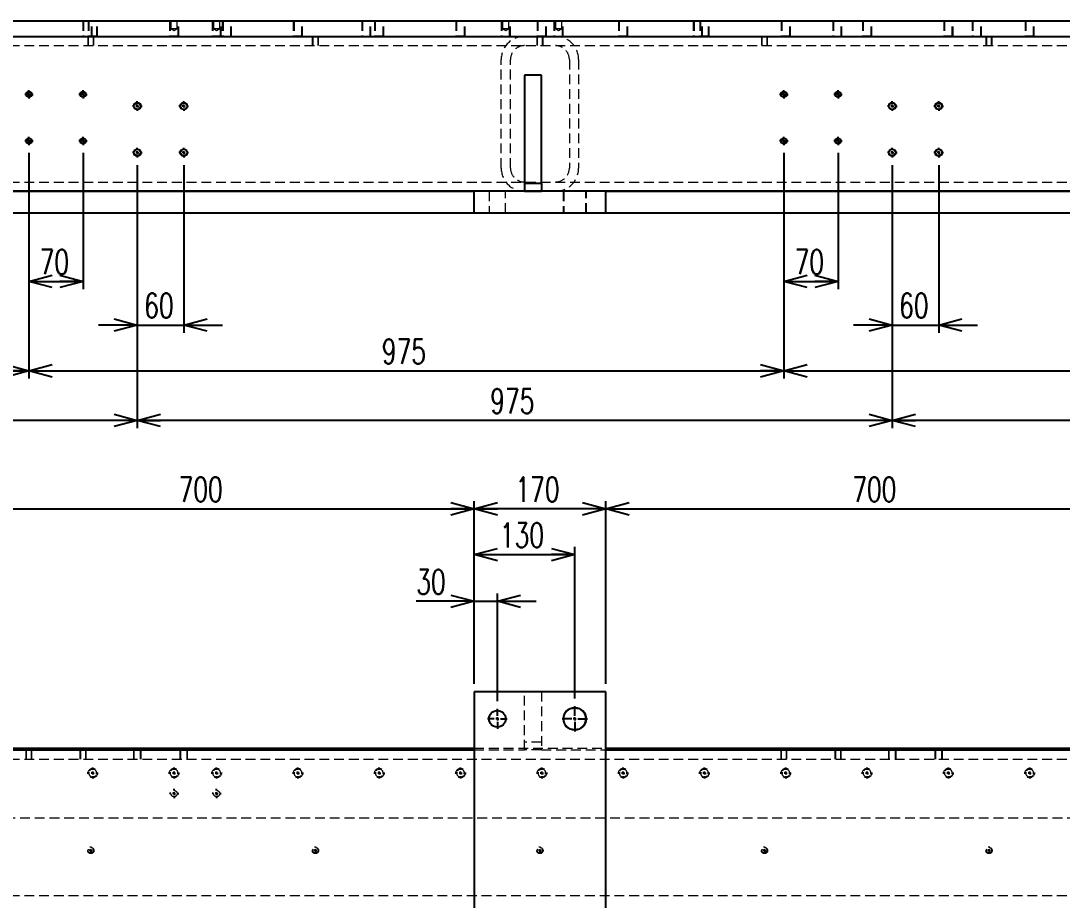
# Model space of a CAD drawing. Header units: millimetres. Extents: x 30 to 8380, y 30 to 5898.
# Drawn here: x 4165 to 5510, y 1887 to 3021 of the extents above; entities that cross this region are included whole.
import ezdxf

# ---------------------------------------------------------------- set-up
doc = ezdxf.new("R2010")
doc.units = ezdxf.units.MM
doc.header["$LTSCALE"] = 10
doc.linetypes.add('HIDDEN', pattern=[1.905, 1.27, -0.635])
doc.layers.add('FORMAT', color=7, linetype='Continuous')
doc.styles.add('SLDTEXTSTYLE0', font='TXT', dxfattribs={"width": 0.7, "bigfont": 'bigfont'})
doc.dimstyles.new('SLDDIMSTYLE2', dxfattribs={"dimtxt": 36.380208, "dimasz": 30, "dimexe": 0, "dimexo": 0.0625, "dimgap": 9.095052, "dimtad": 3, "dimrnd": 1e-09, "dimzin": 12, "dimdsep": 46, "dimtxsty": 'SLDTEXTSTYLE0', "dimblk1": 'OPEN30', "dimblk2": 'OPEN30', "dimsah": 1, "dimcen": 0.09, "dimadec": 0, "dimazin": 3, "dimtfac": 1, "dimtdec": 3, "dimtmove": 0, "dimatfit": 0, "dimldrblk": 'OPEN30', "dimfxl": 1, "dimfrac": 2, "dimtolj": 1, "dimtzin": 12, "dimarcsym": 0})
doc.dimstyles.new('SLDDIMSTYLE3', dxfattribs={"dimtxt": 36.380208, "dimasz": 30, "dimexe": 0, "dimexo": 0.0625, "dimgap": 9.095052, "dimtad": 3, "dimrnd": 1e-09, "dimzin": 12, "dimdsep": 46, "dimtxsty": 'SLDTEXTSTYLE0', "dimblk1": 'OPEN30', "dimblk2": 'OPEN30', "dimsah": 1, "dimcen": 0.09, "dimadec": 0, "dimazin": 3, "dimtfac": 1, "dimtdec": 3, "dimtofl": 0, "dimtmove": 0, "dimatfit": 3, "dimldrblk": 'OPEN30', "dimfxl": 1, "dimfrac": 2, "dimtolj": 1, "dimtzin": 12, "dimarcsym": 0})

# ---------------------------------------------------------------- blocks, each defined once
blk = doc.blocks.new('_Open30')
at = {"color": 0, "linetype": 'ByBlock', "lineweight": -2}
for p, q in [((-1, 0.267949), (0, 0)), ((0, 0), (-1, -0.267949)), ((0, 0), (-1, 0))]:
    blk.add_line(p, q, dxfattribs=at)
blk = doc.blocks.new('_D_2')
at = {"layer": 'FORMAT', "transparency": 16777216}
for p, q in [((2744.3, 2801.5), (2744.3, 2851.5)), ((7350.5, 2801.5), (2734.3, 2801.5)), ((2744.3, 2773.5), (2744.3, 2801.5)), ((7350.5, 2773.5), (2734.3, 2773.5)), ((2744.3, 2773.5), (2744.3, 2679.9))]:
    blk.add_line(p, q, dxfattribs=at)
for centre, start, end in [((2723.1, 2684.9), 63.4349, 116.5651), ((2723.1, 2727.2), 243.4349, 296.5651)]:
    blk.add_arc(centre, 47.3, start, end, dxfattribs=at)
at = {"layer": 'FORMAT', "transparency": 16777216, "xscale": 30, "yscale": 30}
for p, rotation in [((2744.3, 2801.5, -530), 270), ((2744.3, 2773.5, -530), 90)]:
    blk.add_blockref('_Open30', p, dxfattribs=dict(at, rotation=rotation))
at = {"layer": 'FORMAT', "transparency": 16777216, "insert": (2703.3, 2684.9), "char_height": 31.75, "attachment_point": 1, "rotation": 90, "style": 'SLDTEXTSTYLE0'}
blk.add_mtext('28', dxfattribs=at)
blk = doc.blocks.new('_D_10')
at = {"layer": 'FORMAT', "transparency": 16777216}
for p, q in [((3200.5, 2851.1), (3200.5, 2559.8)), ((4175.5, 2851.1), (4175.5, 2559.8)), ((3200.5, 2569.8), (4175.5, 2569.8))]:
    blk.add_line(p, q, dxfattribs=at)
at = {"layer": 'FORMAT', "transparency": 16777216, "xscale": 30, "yscale": 30, "rotation": 180}
blk.add_blockref('_Open30', (3200.5, 2569.8, -530), dxfattribs=at)
at = {"layer": 'FORMAT', "transparency": 16777216, "xscale": 30, "yscale": 30}
blk.add_blockref('_Open30', (4175.5, 2569.8, -530), dxfattribs=at)
at = {"layer": 'FORMAT', "transparency": 16777216, "insert": (3656.2, 2610.7), "char_height": 31.75, "attachment_point": 1, "style": 'SLDTEXTSTYLE0'}
blk.add_mtext('975', dxfattribs=at)
blk = doc.blocks.new('_D_11')
at = {"layer": 'FORMAT', "transparency": 16777216}
for p, q in [((4175.5, 2851.1), (4175.5, 2675.2)), ((4245.5, 2851.1), (4245.5, 2675.2)), ((4175.5, 2685.2), (4245.5, 2685.2))]:
    blk.add_line(p, q, dxfattribs=at)
at = {"layer": 'FORMAT', "transparency": 16777216, "xscale": 30, "yscale": 30, "rotation": 180}
blk.add_blockref('_Open30', (4175.5, 2685.2, -530), dxfattribs=at)
at = {"layer": 'FORMAT', "transparency": 16777216, "xscale": 30, "yscale": 30}
blk.add_blockref('_Open30', (4245.5, 2685.2, -530), dxfattribs=at)
at = {"layer": 'FORMAT', "transparency": 16777216, "insert": (4189.3, 2726.2), "char_height": 31.75, "attachment_point": 1, "style": 'SLDTEXTSTYLE0'}
blk.add_mtext('70', dxfattribs=at)
blk = doc.blocks.new('_D_12')
at = {"layer": 'FORMAT', "transparency": 16777216}
for p, q in [((4175.5, 2851.1), (4175.5, 2559.8)), ((5150.5, 2851.1), (5150.5, 2559.8)), ((4175.5, 2569.8), (5150.5, 2569.8))]:
    blk.add_line(p, q, dxfattribs=at)
at = {"layer": 'FORMAT', "transparency": 16777216, "xscale": 30, "yscale": 30, "rotation": 180}
blk.add_blockref('_Open30', (4175.5, 2569.8, -530), dxfattribs=at)
at = {"layer": 'FORMAT', "transparency": 16777216, "xscale": 30, "yscale": 30}
blk.add_blockref('_Open30', (5150.5, 2569.8, -530), dxfattribs=at)
at = {"layer": 'FORMAT', "transparency": 16777216, "insert": (4631.2, 2610.7), "char_height": 31.75, "attachment_point": 1, "style": 'SLDTEXTSTYLE0'}
blk.add_mtext('975', dxfattribs=at)
blk = doc.blocks.new('_D_13')
at = {"layer": 'FORMAT', "transparency": 16777216}
for p, q in [((5150.5, 2851.1), (5150.5, 2675.2)), ((5220.5, 2851.1), (5220.5, 2675.2)), ((5150.5, 2685.2), (5220.5, 2685.2))]:
    blk.add_line(p, q, dxfattribs=at)
at = {"layer": 'FORMAT', "transparency": 16777216, "xscale": 30, "yscale": 30, "rotation": 180}
blk.add_blockref('_Open30', (5150.5, 2685.2, -530), dxfattribs=at)
at = {"layer": 'FORMAT', "transparency": 16777216, "xscale": 30, "yscale": 30}
blk.add_blockref('_Open30', (5220.5, 2685.2, -530), dxfattribs=at)
at = {"layer": 'FORMAT', "transparency": 16777216, "insert": (5164.3, 2726.2), "char_height": 31.75, "attachment_point": 1, "style": 'SLDTEXTSTYLE0'}
blk.add_mtext('70', dxfattribs=at)
blk = doc.blocks.new('_D_14')
at = {"layer": 'FORMAT', "transparency": 16777216}
for p, q in [((5150.5, 2851.1), (5150.5, 2559.8)), ((6125.5, 2851.1), (6125.5, 2559.8)), ((5150.5, 2569.8), (6125.5, 2569.8))]:
    blk.add_line(p, q, dxfattribs=at)
at = {"layer": 'FORMAT', "transparency": 16777216, "xscale": 30, "yscale": 30, "rotation": 180}
blk.add_blockref('_Open30', (5150.5, 2569.8, -530), dxfattribs=at)
at = {"layer": 'FORMAT', "transparency": 16777216, "xscale": 30, "yscale": 30}
blk.add_blockref('_Open30', (6125.5, 2569.8, -530), dxfattribs=at)
at = {"layer": 'FORMAT', "transparency": 16777216, "insert": (5606.2, 2610.7), "char_height": 31.75, "attachment_point": 1, "style": 'SLDTEXTSTYLE0'}
blk.add_mtext('975', dxfattribs=at)
blk = doc.blocks.new('_D_21')
at = {"layer": 'FORMAT', "transparency": 16777216}
for p, q in [((5290.5, 2835.2), (5290.5, 2495.8)), ((6265.5, 2835.2), (6265.5, 2495.8)), ((6265.5, 2505.8), (5290.5, 2505.8))]:
    blk.add_line(p, q, dxfattribs=at)
at = {"layer": 'FORMAT', "transparency": 16777216, "xscale": 30, "yscale": 30, "rotation": 180}
blk.add_blockref('_Open30', (5290.5, 2505.8, -530), dxfattribs=at)
at = {"layer": 'FORMAT', "transparency": 16777216, "xscale": 30, "yscale": 30}
blk.add_blockref('_Open30', (6265.5, 2505.8, -530), dxfattribs=at)
at = {"layer": 'FORMAT', "transparency": 16777216, "insert": (5746.2, 2546.7), "char_height": 31.75, "attachment_point": 1, "style": 'SLDTEXTSTYLE0'}
blk.add_mtext('975', dxfattribs=at)
blk = doc.blocks.new('_D_22')
at = {"layer": 'FORMAT', "transparency": 16777216}
for p, q in [((4315.5, 2835.2), (4315.5, 2495.8)), ((5290.5, 2835.2), (5290.5, 2495.8)), ((5290.5, 2505.8), (4315.5, 2505.8))]:
    blk.add_line(p, q, dxfattribs=at)
at = {"layer": 'FORMAT', "transparency": 16777216, "xscale": 30, "yscale": 30, "rotation": 180}
blk.add_blockref('_Open30', (4315.5, 2505.8, -530), dxfattribs=at)
at = {"layer": 'FORMAT', "transparency": 16777216, "xscale": 30, "yscale": 30}
blk.add_blockref('_Open30', (5290.5, 2505.8, -530), dxfattribs=at)
at = {"layer": 'FORMAT', "transparency": 16777216, "insert": (4771.2, 2546.7), "char_height": 31.75, "attachment_point": 1, "style": 'SLDTEXTSTYLE0'}
blk.add_mtext('975', dxfattribs=at)
blk = doc.blocks.new('_D_23')
at = {"layer": 'FORMAT', "transparency": 16777216}
for p, q in [((3340.5, 2835.2), (3340.5, 2495.8)), ((4315.5, 2835.2), (4315.5, 2495.8)), ((4315.5, 2505.8), (3340.5, 2505.8))]:
    blk.add_line(p, q, dxfattribs=at)
at = {"layer": 'FORMAT', "transparency": 16777216, "xscale": 30, "yscale": 30, "rotation": 180}
blk.add_blockref('_Open30', (3340.5, 2505.8, -530), dxfattribs=at)
at = {"layer": 'FORMAT', "transparency": 16777216, "xscale": 30, "yscale": 30}
blk.add_blockref('_Open30', (4315.5, 2505.8, -530), dxfattribs=at)
at = {"layer": 'FORMAT', "transparency": 16777216, "insert": (3796.2, 2546.7), "char_height": 31.75, "attachment_point": 1, "style": 'SLDTEXTSTYLE0'}
blk.add_mtext('975', dxfattribs=at)
blk = doc.blocks.new('_D_26')
at = {"layer": 'FORMAT', "transparency": 16777216}
for p, q in [((4315.5, 2835.2), (4315.5, 2618.9)), ((4375.5, 2835.2), (4375.5, 2618.9)), ((4315.5, 2628.9), (4265.5, 2628.9)), ((4315.5, 2628.9), (4375.5, 2628.9)), ((4375.5, 2628.9), (4425.5, 2628.9))]:
    blk.add_line(p, q, dxfattribs=at)
at = {"layer": 'FORMAT', "transparency": 16777216, "xscale": 30, "yscale": 30}
blk.add_blockref('_Open30', (4315.5, 2628.9, -530), dxfattribs=at)
at = {"layer": 'FORMAT', "transparency": 16777216, "xscale": 30, "yscale": 30, "rotation": 180}
blk.add_blockref('_Open30', (4375.5, 2628.9, -530), dxfattribs=at)
at = {"layer": 'FORMAT', "transparency": 16777216, "insert": (4324.3, 2669.9), "char_height": 31.75, "attachment_point": 1, "style": 'SLDTEXTSTYLE0'}
blk.add_mtext('60', dxfattribs=at)
blk = doc.blocks.new('_D_27')
at = {"layer": 'FORMAT', "transparency": 16777216}
for p, q in [((5290.5, 2835.2), (5290.5, 2618.9)), ((5350.5, 2835.2), (5350.5, 2618.9)), ((5290.5, 2628.9), (5240.5, 2628.9)), ((5290.5, 2628.9), (5350.5, 2628.9)), ((5350.5, 2628.9), (5400.5, 2628.9))]:
    blk.add_line(p, q, dxfattribs=at)
at = {"layer": 'FORMAT', "transparency": 16777216, "xscale": 30, "yscale": 30}
blk.add_blockref('_Open30', (5290.5, 2628.9, -530), dxfattribs=at)
at = {"layer": 'FORMAT', "transparency": 16777216, "xscale": 30, "yscale": 30, "rotation": 180}
blk.add_blockref('_Open30', (5350.5, 2628.9, -530), dxfattribs=at)
at = {"layer": 'FORMAT', "transparency": 16777216, "insert": (5299.3, 2669.9), "char_height": 31.75, "attachment_point": 1, "style": 'SLDTEXTSTYLE0'}
blk.add_mtext('60', dxfattribs=at)
blk = doc.blocks.new('SW_CENTERMARKSYMBOL_0')
at = {"layer": 'FORMAT', "color": 0}
for p, q in [((971, 0), (969.6, 0)), ((975, 0), (973, 0)), ((975, 4), (975, 5.4)), ((975, 0), (975, 2)), ((975, 0), (975, -2)), ((975, 0), (977, 0)), ((979, 0), (980.4, 0)), ((1946, 0), (1944.6, 0)), ((1950, 0), (1948, 0)), ((1950, 4), (1950, 5.4)), ((1950, 0), (1950, 2)), ((1950, 0), (1950, -2)), ((1950, 0), (1952, 0)), ((1954, 0), (1955.4, 0)), ((975, -4), (975, -5.4)), ((1950, -4), (1950, -5.4)), ((971, -60), (969.6, -60)), ((975, -60), (973, -60)), ((975, -56), (975, -54.6)), ((975, -60), (975, -58)), ((975, -60), (975, -62)), ((975, -60), (977, -60)), ((975, -64), (975, -65.4)), ((979, -60), (980.4, -60)), ((1946, -60), (1944.6, -60)), ((1950, -60), (1948, -60)), ((1950, -56), (1950, -54.6)), ((1950, -60), (1950, -58)), ((1950, -60), (1950, -62)), ((1950, -60), (1952, -60)), ((1950, -64), (1950, -65.4)), ((1954, -60), (1955.4, -60))]:
    blk.add_line(p, q, dxfattribs=at)
blk = doc.blocks.new('SW_CENTERMARKSYMBOL_5')
at = {"layer": 'FORMAT', "color": 0}
for p, q in [((971, 0), (968.75, 0)), ((975, 0), (973, 0)), ((975, 4), (975, 6.25)), ((975, 0), (975, 2)), ((975, 0), (975, -2)), ((975, 0), (977, 0)), ((979, 0), (981.25, 0)), ((1946, 0), (1943.75, 0)), ((1950, 0), (1948, 0)), ((1950, 4), (1950, 6.25)), ((1950, 0), (1950, 2)), ((1950, 0), (1950, -2)), ((1950, 0), (1952, 0)), ((1954, 0), (1956.25, 0)), ((975, -4), (975, -6.25)), ((1950, -4), (1950, -6.25)), ((975, -56), (975, -53.75)), ((1950, -56), (1950, -53.75)), ((971, -60), (968.75, -60)), ((975, -60), (973, -60)), ((975, -60), (975, -58)), ((975, -60), (975, -62)), ((975, -60), (977, -60)), ((975, -64), (975, -66.25)), ((979, -60), (981.25, -60)), ((1946, -60), (1943.75, -60)), ((1950, -60), (1948, -60)), ((1950, -60), (1950, -58)), ((1950, -60), (1950, -62)), ((1950, -60), (1952, -60)), ((1950, -64), (1950, -66.25)), ((1954, -60), (1956.25, -60))]:
    blk.add_line(p, q, dxfattribs=at)
blk = doc.blocks.new('SW_CENTERMARKSYMBOL_12')
at = {"layer": 'FORMAT', "color": 0}
for p, q in [((-4, 0), (-5.4, 0)), ((0, 0), (-2, 0)), ((0, 4), (0, 5.4)), ((0, 0), (0, 2)), ((0, 0), (0, -2)), ((0, 0), (2, 0)), ((4, 0), (5.4, 0)), ((0, -4), (0, -5.4))]:
    blk.add_line(p, q, dxfattribs=at)
blk = doc.blocks.new('SW_CENTERMARKSYMBOL_13')
at = {"layer": 'FORMAT', "color": 0}
for p, q in [((-4, 0), (-5.4, 0)), ((0, 0), (-2, 0)), ((0, 4), (0, 5.4)), ((0, 0), (0, 2)), ((0, 0), (0, -2)), ((0, 0), (2, 0)), ((4, 0), (5.4, 0)), ((0, -4), (0, -5.4))]:
    blk.add_line(p, q, dxfattribs=at)
blk = doc.blocks.new('SW_CENTERMARKSYMBOL_14')
at = {"layer": 'FORMAT', "color": 0}
for p, q in [((-4, 0), (-5.4, 0)), ((0, 0), (-2, 0)), ((0, 4), (0, 5.4)), ((0, 0), (0, 2)), ((0, 0), (0, -2)), ((0, 0), (2, 0)), ((4, 0), (5.4, 0)), ((0, -4), (0, -5.4))]:
    blk.add_line(p, q, dxfattribs=at)
blk = doc.blocks.new('SW_CENTERMARKSYMBOL_15')
at = {"layer": 'FORMAT', "color": 0}
for p, q in [((-4, 0), (-5.4, 0)), ((0, 0), (-2, 0)), ((0, 4), (0, 5.4)), ((0, 0), (0, 2)), ((0, 0), (0, -2)), ((0, 0), (2, 0)), ((4, 0), (5.4, 0)), ((0, -4), (0, -5.4))]:
    blk.add_line(p, q, dxfattribs=at)
blk = doc.blocks.new('SW_CENTERMARKSYMBOL_18')
at = {"layer": 'FORMAT', "color": 0}
for p, q in [((-4, 0), (-6.25, 0)), ((0, 0), (-2, 0)), ((0, 4), (0, 6.25)), ((0, 0), (0, 2)), ((0, 0), (0, -2)), ((0, 0), (2, 0)), ((4, 0), (6.25, 0)), ((0, -4), (0, -6.25))]:
    blk.add_line(p, q, dxfattribs=at)
blk = doc.blocks.new('SW_CENTERMARKSYMBOL_19')
at = {"layer": 'FORMAT', "color": 0}
for p, q in [((-4, 0), (-6.25, 0)), ((0, 0), (-2, 0)), ((0, 4), (0, 6.25)), ((0, 0), (0, 2)), ((0, 0), (0, -2)), ((0, 0), (2, 0)), ((4, 0), (6.25, 0)), ((0, -4), (0, -6.25))]:
    blk.add_line(p, q, dxfattribs=at)
blk = doc.blocks.new('SW_CENTERMARKSYMBOL_20')
at = {"layer": 'FORMAT', "color": 0}
for p, q in [((-4, 0), (-6.25, 0)), ((0, 0), (-2, 0)), ((0, 4), (0, 6.25)), ((0, 0), (0, 2)), ((0, 0), (0, -2)), ((0, 0), (2, 0)), ((4, 0), (6.25, 0)), ((0, -4), (0, -6.25))]:
    blk.add_line(p, q, dxfattribs=at)
blk = doc.blocks.new('SW_CENTERMARKSYMBOL_21')
at = {"layer": 'FORMAT', "color": 0}
for p, q in [((-4, 0), (-6.25, 0)), ((0, 0), (-2, 0)), ((0, 4), (0, 6.25)), ((0, 0), (0, 2)), ((0, 0), (0, -2)), ((0, 0), (2, 0)), ((4, 0), (6.25, 0)), ((0, -4), (0, -6.25))]:
    blk.add_line(p, q, dxfattribs=at)
blk = doc.blocks.new('_D_93')
at = {"layer": 'FORMAT', "transparency": 16777216}
for p, q in [((4750.5, 2165.7), (4750.5, 2401.7)), ((4920.5, 2165.7), (4920.5, 2401.7)), ((4920.5, 2391.7), (4750.5, 2391.7))]:
    blk.add_line(p, q, dxfattribs=at)
at = {"layer": 'FORMAT', "transparency": 16777216, "xscale": 30, "yscale": 30, "rotation": 180}
blk.add_blockref('_Open30', (4750.5, 2391.7, -104), dxfattribs=at)
at = {"layer": 'FORMAT', "transparency": 16777216, "xscale": 30, "yscale": 30}
blk.add_blockref('_Open30', (4920.5, 2391.7, -104), dxfattribs=at)
at = {"layer": 'FORMAT', "transparency": 16777216, "insert": (4803.7, 2432.6), "char_height": 31.75, "attachment_point": 1, "style": 'SLDTEXTSTYLE0'}
blk.add_mtext('170', dxfattribs=at)
blk = doc.blocks.new('_D_103')
at = {"layer": 'FORMAT', "transparency": 16777216}
for p, q in [((4050.5, 2165.7), (4050.5, 2401.7)), ((4750.5, 2165.7), (4750.5, 2401.7)), ((4050.5, 2391.7), (4750.5, 2391.7))]:
    blk.add_line(p, q, dxfattribs=at)
at = {"layer": 'FORMAT', "transparency": 16777216, "xscale": 30, "yscale": 30, "rotation": 180}
blk.add_blockref('_Open30', (4050.5, 2391.7, -104), dxfattribs=at)
at = {"layer": 'FORMAT', "transparency": 16777216, "xscale": 30, "yscale": 30}
blk.add_blockref('_Open30', (4750.5, 2391.7, -104), dxfattribs=at)
at = {"layer": 'FORMAT', "transparency": 16777216, "insert": (4368.7, 2432.6), "char_height": 31.75, "attachment_point": 1, "style": 'SLDTEXTSTYLE0'}
blk.add_mtext('700', dxfattribs=at)
blk = doc.blocks.new('_D_104')
at = {"layer": 'FORMAT', "transparency": 16777216}
for p, q in [((4920.5, 2165.7), (4920.5, 2401.7)), ((5620.5, 2165.7), (5620.5, 2401.7)), ((4920.5, 2391.7), (5620.5, 2391.7))]:
    blk.add_line(p, q, dxfattribs=at)
at = {"layer": 'FORMAT', "transparency": 16777216, "xscale": 30, "yscale": 30, "rotation": 180}
blk.add_blockref('_Open30', (4920.5, 2391.7, -104), dxfattribs=at)
at = {"layer": 'FORMAT', "transparency": 16777216, "xscale": 30, "yscale": 30}
blk.add_blockref('_Open30', (5620.5, 2391.7, -104), dxfattribs=at)
at = {"layer": 'FORMAT', "transparency": 16777216, "insert": (5238.7, 2432.6), "char_height": 31.75, "attachment_point": 1, "style": 'SLDTEXTSTYLE0'}
blk.add_mtext('700', dxfattribs=at)
blk = doc.blocks.new('_D_112')
at = {"layer": 'FORMAT', "transparency": 16777216}
for p, q in [((4750.5, 2165.7), (4750.5, 2342.7)), ((4880.5, 2147), (4880.5, 2342.7)), ((4750.5, 2332.7), (4880.5, 2332.7))]:
    blk.add_line(p, q, dxfattribs=at)
at = {"layer": 'FORMAT', "transparency": 16777216, "xscale": 30, "yscale": 30, "rotation": 180}
blk.add_blockref('_Open30', (4750.5, 2332.7, -104), dxfattribs=at)
at = {"layer": 'FORMAT', "transparency": 16777216, "xscale": 30, "yscale": 30}
blk.add_blockref('_Open30', (4880.5, 2332.7, -104), dxfattribs=at)
at = {"layer": 'FORMAT', "transparency": 16777216, "insert": (4783.7, 2373.6), "char_height": 31.75, "attachment_point": 1, "style": 'SLDTEXTSTYLE0'}
blk.add_mtext('130', dxfattribs=at)
blk = doc.blocks.new('_D_113')
at = {"layer": 'FORMAT', "transparency": 16777216}
for p, q in [((4750.5, 2165.7), (4750.5, 2282.4)), ((4780.5, 2143.5), (4780.5, 2282.4)), ((4750.5, 2272.4), (4675.7, 2272.4)), ((4750.5, 2272.4), (4780.5, 2272.4)), ((4780.5, 2272.4), (4830.5, 2272.4))]:
    blk.add_line(p, q, dxfattribs=at)
at = {"layer": 'FORMAT', "transparency": 16777216, "xscale": 30, "yscale": 30}
blk.add_blockref('_Open30', (4750.5, 2272.4, -104), dxfattribs=at)
at = {"layer": 'FORMAT', "transparency": 16777216, "xscale": 30, "yscale": 30, "rotation": 180}
blk.add_blockref('_Open30', (4780.5, 2272.4, -104), dxfattribs=at)
at = {"layer": 'FORMAT', "transparency": 16777216, "insert": (4675.7, 2313.3), "char_height": 31.75, "attachment_point": 1, "style": 'SLDTEXTSTYLE0'}
blk.add_mtext('30', dxfattribs=at)
blk = doc.blocks.new('SW_CENTERMARKSYMBOL_74')
at = {"layer": 'FORMAT', "color": 0}
for p, q in [((-3209, 0), (-3212.1, 0)), ((-3205, 0), (-3207, 0)), ((-3205, 4), (-3205, 7.1)), ((-3205, 0), (-3205, 2)), ((-3205, 0), (-3205, -2)), ((-3205, 0), (-3203, 0)), ((-3201, 0), (-3197.9, 0)), ((-3104, 0), (-3107.1, 0)), ((-3100, 0), (-3102, 0)), ((-3100, 4), (-3100, 7.1)), ((-3100, 0), (-3100, 2)), ((-3100, 0), (-3100, -2)), ((-3100, 0), (-3098, 0)), ((-3096, 0), (-3092.9, 0)), ((-3049, 0), (-3052.1, 0)), ((-3045, 0), (-3047, 0)), ((-3045, 4), (-3045, 7.1)), ((-3045, 0), (-3045, 2)), ((-3045, 0), (-3045, -2)), ((-3045, 0), (-3043, 0)), ((-3041, 0), (-3037.9, 0)), ((-2944, 0), (-2947.1, 0)), ((-2940, 0), (-2942, 0)), ((-2940, 4), (-2940, 7.1)), ((-2940, 0), (-2940, 2)), ((-2940, 0), (-2940, -2)), ((-2940, 0), (-2938, 0)), ((-2936, 0), (-2932.9, 0)), ((-2839, 0), (-2842.1, 0)), ((-2835, 0), (-2837, 0)), ((-2835, 4), (-2835, 7.1)), ((-2835, 0), (-2835, 2)), ((-2835, 0), (-2835, -2)), ((-2835, 0), (-2833, 0)), ((-2831, 0), (-2827.9, 0)), ((-2734, 0), (-2737.1, 0)), ((-2730, 0), (-2732, 0)), ((-2730, 4), (-2730, 7.1)), ((-2730, 0), (-2730, 2)), ((-2730, 0), (-2730, -2)), ((-2730, 0), (-2728, 0)), ((-2726, 0), (-2722.9, 0)), ((-2629, 0), (-2632.1, 0)), ((-2625, 0), (-2627, 0)), ((-2625, 4), (-2625, 7.1)), ((-2625, 0), (-2625, 2)), ((-2625, 0), (-2625, -2)), ((-2625, 0), (-2623, 0)), ((-2621, 0), (-2617.9, 0)), ((-2524, 0), (-2527.1, 0)), ((-2520, 0), (-2522, 0)), ((-2520, 4), (-2520, 7.1)), ((-2520, 0), (-2520, 2)), ((-2520, 0), (-2520, -2)), ((-2520, 0), (-2518, 0)), ((-2516, 0), (-2512.9, 0)), ((-2419, 0), (-2422.1, 0)), ((-2415, 0), (-2417, 0)), ((-2415, 4), (-2415, 7.1)), ((-2415, 0), (-2415, 2)), ((-2415, 0), (-2415, -2)), ((-2415, 0), (-2413, 0)), ((-2411, 0), (-2407.9, 0)), ((-2314, 0), (-2317.1, 0)), ((-2310, 0), (-2312, 0)), ((-2310, 4), (-2310, 7.1)), ((-2310, 0), (-2310, 2)), ((-2310, 0), (-2310, -2)), ((-2310, 0), (-2308, 0)), ((-2306, 0), (-2302.9, 0)), ((-2209, 0), (-2212.1, 0)), ((-2205, 0), (-2207, 0)), ((-2205, 4), (-2205, 7.1)), ((-2205, 0), (-2205, 2)), ((-2205, 0), (-2205, -2)), ((-2205, 0), (-2203, 0)), ((-2201, 0), (-2197.9, 0)), ((-2104, 0), (-2107.1, 0)), ((-2100, 0), (-2102, 0)), ((-2100, 4), (-2100, 7.1)), ((-2100, 0), (-2100, 2)), ((-2100, 0), (-2100, -2)), ((-2100, 0), (-2098, 0)), ((-2096, 0), (-2092.9, 0)), ((-1999, 0), (-2002.1, 0)), ((-1995, 0), (-1997, 0)), ((-1995, 4), (-1995, 7.1)), ((-1995, 0), (-1995, 2)), ((-1995, 0), (-1995, -2)), ((-1995, 0), (-1993, 0)), ((-1991, 0), (-1987.9, 0)), ((-3205, -4), (-3205, -7.1)), ((-3100, -4), (-3100, -7.1)), ((-3045, -4), (-3045, -7.1)), ((-2940, -4), (-2940, -7.1)), ((-2835, -4), (-2835, -7.1)), ((-2730, -4), (-2730, -7.1)), ((-2625, -4), (-2625, -7.1)), ((-2520, -4), (-2520, -7.1)), ((-2415, -4), (-2415, -7.1)), ((-2310, -4), (-2310, -7.1)), ((-2205, -4), (-2205, -7.1)), ((-2100, -4), (-2100, -7.1)), ((-1995, -4), (-1995, -7.1))]:
    blk.add_line(p, q, dxfattribs=at)
blk = doc.blocks.new('SW_CENTERMARKSYMBOL_75')
at = {"layer": 'FORMAT', "color": 0}
for p, q in [((-3190, 0), (-3192, 0)), ((-3190, 4), (-3190, 5.4)), ((-3190, 0), (-3190, 2)), ((-3190, 0), (-3190, -2)), ((-3190, 0), (-3188, 0)), ((-2900, 0), (-2902, 0)), ((-2900, 4), (-2900, 5.4)), ((-2900, 0), (-2900, 2)), ((-2900, 0), (-2900, -2)), ((-2900, 0), (-2898, 0)), ((-2610, 0), (-2612, 0)), ((-2610, 4), (-2610, 5.4)), ((-2610, 0), (-2610, 2)), ((-2610, 0), (-2610, -2)), ((-2610, 0), (-2608, 0)), ((-2320, 0), (-2322, 0)), ((-2320, 4), (-2320, 5.4)), ((-2320, 0), (-2320, 2)), ((-2320, 0), (-2320, -2)), ((-2320, 0), (-2318, 0)), ((-2030, 0), (-2032, 0)), ((-2030, 4), (-2030, 5.4)), ((-2030, 0), (-2030, 2)), ((-2030, 0), (-2030, -2)), ((-2030, 0), (-2028, 0))]:
    blk.add_line(p, q, dxfattribs=at)
blk = doc.blocks.new('SW_CENTERMARKSYMBOL_90')
at = {"layer": 'FORMAT', "color": 0}
for p, q in [((-4, 0), (-6, 0)), ((0, 0), (-2, 0)), ((0, 4), (0, 6)), ((0, 0), (0, 2)), ((0, 0), (0, -2)), ((0, 0), (2, 0)), ((4, 0), (6, 0)), ((0, -4), (0, -6))]:
    blk.add_line(p, q, dxfattribs=at)
blk = doc.blocks.new('SW_CENTERMARKSYMBOL_91')
at = {"layer": 'FORMAT', "color": 0}
for p, q in [((-4, 0), (-6, 0)), ((0, 0), (-2, 0)), ((0, 4), (0, 6)), ((0, 0), (0, 2)), ((0, 0), (0, -2)), ((0, 0), (2, 0)), ((4, 0), (6, 0)), ((0, -4), (0, -6))]:
    blk.add_line(p, q, dxfattribs=at)
blk = doc.blocks.new('SW_CENTERMARKSYMBOL_93')
at = {"layer": 'FORMAT', "color": 0}
for p, q in [((0, 4), (0, 16.25)), ((-4, 0), (-16.25, 0)), ((0, 0), (-2, 0)), ((0, 0), (0, 2)), ((0, 0), (0, -2)), ((0, 0), (2, 0)), ((4, 0), (16.25, 0)), ((0, -4), (0, -16.25))]:
    blk.add_line(p, q, dxfattribs=at)
blk = doc.blocks.new('SW_CENTERMARKSYMBOL_105')
at = {"layer": 'FORMAT', "color": 0}
for p, q in [((-4, 0), (-12.75, 0)), ((0, 0), (-2, 0)), ((0, 4), (0, 12.75)), ((0, 0), (0, 2)), ((0, 0), (0, -2)), ((0, 0), (2, 0)), ((4, 0), (12.75, 0)), ((0, -4), (0, -12.75))]:
    blk.add_line(p, q, dxfattribs=at)

msp = doc.modelspace()

# ---------------------------------------------------------------- linework, layer by layer
at = {"color": 7, "linetype": 'Continuous', "lineweight": 25}
for p, q in [((2950.4504656, 3021.4899875), (7510.4504656, 3021.4899875)), ((2950.4504656, 3001.4899875), (7510.4504656, 3001.4899875)), ((4263.0445799, 3001.4889875), (4252.8563512, 3001.4889875)), ((4368.0445799, 3001.4889875), (4357.8563512, 3001.4889875)), ((4423.0445799, 3001.4889875), (4412.8563512, 3001.4889875)), ((4528.0445799, 3001.4889875), (4517.8563512, 3001.4889875)), ((4633.0445799, 3001.4889875), (4622.8563512, 3001.4889875)), ((4738.0445799, 3001.4889875), (4727.8563512, 3001.4889875)), ((4843.0445799, 3001.4889875), (4832.8563512, 3001.4889875)), ((4948.0445799, 3001.4889875), (4937.8563512, 3001.4889875)), ((5053.0445799, 3001.4889875), (5042.8563512, 3001.4889875)), ((5158.0445799, 3001.4889875), (5147.8563512, 3001.4889875)), ((5263.0445799, 3001.4889875), (5252.8563512, 3001.4889875)), ((5368.0445799, 3001.4889875), (5357.8563512, 3001.4889875)), ((5473.0445799, 3001.4889875), (5462.8563512, 3001.4889875)), ((4837.4504656, 2951.4899875), (4815.4504656, 2951.4899875)), ((4815.4504656, 2951.4899875), (4815.4504656, 2811.4899875)), ((4837.4504656, 2811.4899875), (4837.4504656, 2951.4899875)), ((4815.4504656, 2811.4899875), (4815.4504656, 2801.4899875)), ((4837.4504656, 2811.4899875), (4815.4504656, 2811.4899875)), ((4837.4504656, 2811.4899875), (4837.4504656, 2801.4899875)), ((4050.4504656, 2801.4899875), (4750.4504656, 2801.4899875)), ((4750.4504656, 2773.4899875), (4750.4504656, 2801.4899875)), ((4920.4504656, 2801.4899875), (4750.4504656, 2801.4899875)), ((4815.4504656, 2801.4899875), (4837.4504656, 2801.4899875)), ((4920.4504656, 2801.4899875), (5620.4504656, 2801.4899875)), ((4920.4504656, 2773.4899875), (4920.4504656, 2801.4899875)), ((4920.4504656, 2773.4899875), (4750.4504656, 2773.4899875)), ((4920.4504656, 2155.7070857), (4750.4504656, 2155.7070857)), ((4750.4504656, 2155.7070857), (4750.4504656, 945.7070857)), ((4920.4504656, 945.7070857), (4920.4504656, 2155.7070857)), ((4050.4504656, 2082.7070857), (4750.4504656, 2082.7070857)), ((4050.4504656, 2080.7070857), (4750.4504656, 2080.7070857)), ((4920.4504656, 2082.7070857), (5620.4504656, 2082.7070857)), ((4920.4504656, 2080.7070857), (5620.4504656, 2080.7070857))]:
    msp.add_line(p, q, dxfattribs=at)
at = {"color": 7, "linetype": 'HIDDEN', "lineweight": 18}
for p, q in [((4245.2504656, 3021.4899875), (4245.2504656, 3001.4899875)), ((4246.1504656, 3021.4899875), (4246.1504656, 3001.4899875)), ((4251.9504656, 3021.4899875), (4251.9504656, 3001.4899875)), ((4252.8504656, 3021.4899875), (4252.8504656, 3001.4899875)), ((4256.3504656, 3001.4899875), (4256.3504656, 3021.4899875)), ((4257.2504656, 3001.4899875), (4257.2504656, 3021.4899875)), ((4263.0504656, 3001.4899875), (4263.0504656, 3021.4899875)), ((4263.9504656, 3001.4899875), (4263.9504656, 3021.4899875)), ((4356.9504656, 3021.4899875), (4356.9504656, 3001.4899875)), ((4357.8504656, 3021.4899875), (4357.8504656, 3001.4899875)), ((4358.9504656, 3021.4899875), (4358.9504656, 3011.4899875)), ((4366.9504656, 3011.4899875), (4366.9504656, 3021.4899875)), ((4368.0504656, 3001.4899875), (4368.0504656, 3021.4899875)), ((4368.9504656, 3001.4899875), (4368.9504656, 3021.4899875)), ((4411.9504656, 3021.4899875), (4411.9504656, 3001.4899875)), ((4412.8504656, 3021.4899875), (4412.8504656, 3001.4899875)), ((4413.9504656, 3021.4899875), (4413.9504656, 3011.4899875)), ((4421.9504656, 3011.4899875), (4421.9504656, 3021.4899875)), ((4423.0504656, 3001.4899875), (4423.0504656, 3021.4899875)), ((4423.9504656, 3001.4899875), (4423.9504656, 3021.4899875)), ((4425.2504656, 3021.4899875), (4425.2504656, 3001.4899875)), ((4426.1504656, 3021.4899875), (4426.1504656, 3001.4899875)), ((4436.3504656, 3001.4899875), (4436.3504656, 3021.4899875)), ((4437.2504656, 3001.4899875), (4437.2504656, 3021.4899875)), ((4516.9504656, 3021.4899875), (4516.9504656, 3001.4899875)), ((4517.8504656, 3021.4899875), (4517.8504656, 3001.4899875)), ((4528.0504656, 3001.4899875), (4528.0504656, 3021.4899875)), ((4528.9504656, 3001.4899875), (4528.9504656, 3021.4899875)), ((4605.2504656, 3021.4899875), (4605.2504656, 3001.4899875)), ((4606.1504656, 3021.4899875), (4606.1504656, 3001.4899875)), ((4616.3504656, 3001.4899875), (4616.3504656, 3021.4899875)), ((4617.2504656, 3001.4899875), (4617.2504656, 3021.4899875)), ((4621.9504656, 3021.4899875), (4621.9504656, 3001.4899875)), ((4622.8504656, 3021.4899875), (4622.8504656, 3001.4899875)), ((4633.0504656, 3001.4899875), (4633.0504656, 3021.4899875)), ((4633.9504656, 3001.4899875), (4633.9504656, 3021.4899875)), ((4726.9504656, 3021.4899875), (4726.9504656, 3001.4899875)), ((4727.8504656, 3021.4899875), (4727.8504656, 3001.4899875)), ((4738.0504656, 3001.4899875), (4738.0504656, 3021.4899875)), ((4738.9504656, 3001.4899875), (4738.9504656, 3021.4899875)), ((4785.2504656, 3021.4899875), (4785.2504656, 3001.4899875)), ((4786.1504656, 3021.4899875), (4786.1504656, 3001.4899875)), ((4787.2504656, 3021.4899875), (4787.2504656, 3011.4899875)), ((4795.2504656, 3011.4899875), (4795.2504656, 3021.4899875)), ((4796.3504656, 3001.4899875), (4796.3504656, 3021.4899875)), ((4797.2504656, 3001.4899875), (4797.2504656, 3021.4899875)), ((4831.9504656, 3021.4899875), (4831.9504656, 3001.4899875)), ((4832.8504656, 3021.4899875), (4832.8504656, 3001.4899875)), ((4843.0504656, 3001.4899875), (4843.0504656, 3021.4899875)), ((4843.9504656, 3001.4899875), (4843.9504656, 3021.4899875)), ((4853.5504656, 3021.4899875), (4853.5504656, 3001.4899875)), ((4854.4504656, 3021.4899875), (4854.4504656, 3001.4899875)), ((4855.5504656, 3021.4899875), (4855.5504656, 3011.4899875)), ((4863.5504656, 3011.4899875), (4863.5504656, 3021.4899875)), ((4864.6504656, 3001.4899875), (4864.6504656, 3021.4899875)), ((4865.5504656, 3001.4899875), (4865.5504656, 3021.4899875)), ((4936.9504656, 3021.4899875), (4936.9504656, 3001.4899875)), ((4937.8504656, 3021.4899875), (4937.8504656, 3001.4899875)), ((4948.0504656, 3001.4899875), (4948.0504656, 3021.4899875)), ((4948.9504656, 3001.4899875), (4948.9504656, 3021.4899875)), ((5033.5504656, 3021.4899875), (5033.5504656, 3001.4899875)), ((5034.4504656, 3021.4899875), (5034.4504656, 3001.4899875)), ((5041.9504656, 3021.4899875), (5041.9504656, 3001.4899875)), ((5042.8504656, 3021.4899875), (5042.8504656, 3001.4899875)), ((5044.6504656, 3001.4899875), (5044.6504656, 3021.4899875)), ((5045.5504656, 3001.4899875), (5045.5504656, 3021.4899875)), ((5053.0504656, 3001.4899875), (5053.0504656, 3021.4899875)), ((5053.9504656, 3001.4899875), (5053.9504656, 3021.4899875)), ((5146.9504656, 3021.4899875), (5146.9504656, 3001.4899875)), ((5147.8504656, 3021.4899875), (5147.8504656, 3001.4899875)), ((5158.0504656, 3001.4899875), (5158.0504656, 3021.4899875)), ((5158.9504656, 3001.4899875), (5158.9504656, 3021.4899875)), ((5213.5504656, 3021.4899875), (5213.5504656, 3001.4899875)), ((5214.4504656, 3021.4899875), (5214.4504656, 3001.4899875)), ((5224.6504656, 3001.4899875), (5224.6504656, 3021.4899875)), ((5225.5504656, 3001.4899875), (5225.5504656, 3021.4899875)), ((5251.9504656, 3021.4899875), (5251.9504656, 3001.4899875)), ((5252.8504656, 3021.4899875), (5252.8504656, 3001.4899875)), ((5263.0504656, 3001.4899875), (5263.0504656, 3021.4899875)), ((5263.9504656, 3001.4899875), (5263.9504656, 3021.4899875)), ((5356.9504656, 3021.4899875), (5356.9504656, 3001.4899875)), ((5357.8504656, 3021.4899875), (5357.8504656, 3001.4899875)), ((5368.0504656, 3001.4899875), (5368.0504656, 3021.4899875)), ((5368.9504656, 3001.4899875), (5368.9504656, 3021.4899875)), ((5393.5504656, 3021.4899875), (5393.5504656, 3001.4899875)), ((5394.4504656, 3021.4899875), (5394.4504656, 3001.4899875)), ((5404.6504656, 3001.4899875), (5404.6504656, 3021.4899875)), ((5405.5504656, 3001.4899875), (5405.5504656, 3021.4899875)), ((5461.9504656, 3021.4899875), (5461.9504656, 3001.4899875)), ((5462.8504656, 3021.4899875), (5462.8504656, 3001.4899875)), ((5473.0504656, 3001.4899875), (5473.0504656, 3021.4899875)), ((5473.9504656, 3001.4899875), (5473.9504656, 3021.4899875)), ((4251.4504656, 3001.4899875), (4251.4504656, 2989.4899875)), ((4252.0504656, 3001.4899875), (4252.0504656, 2989.4899875)), ((4252.8504656, 3001.4899875), (4252.8504656, 3001.4889875)), ((4252.8504656, 3001.4889875), (4252.8563512, 3001.4889875)), ((4258.8504656, 2989.4899875), (4258.8504656, 3001.4899875)), ((4259.4504656, 2989.4899875), (4259.4504656, 3001.4899875)), ((4263.0445799, 3001.4889875), (4263.0504656, 3001.4889875)), ((4263.0504656, 3001.4889875), (4263.0504656, 3001.4899875)), ((4357.8504656, 3001.4899875), (4357.8504656, 3001.4889875)), ((4357.8504656, 3001.4889875), (4357.8563512, 3001.4889875)), ((4358.9504656, 3011.4899875), (4362.9504656, 3011.4899875)), ((4358.9504656, 3011.4899875), (4362.9504656, 3009.0865451)), ((4362.9504656, 3011.4899875), (4366.9504656, 3011.4899875)), ((4362.9504656, 3009.0865451), (4366.9504656, 3011.4899875)), ((4368.0445799, 3001.4889875), (4368.0504656, 3001.4889875)), ((4368.0504656, 3001.4889875), (4368.0504656, 3001.4899875)), ((4412.8504656, 3001.4899875), (4412.8504656, 3001.4889875)), ((4412.8504656, 3001.4889875), (4412.8563512, 3001.4889875)), ((4413.9504656, 3011.4899875), (4417.9504656, 3011.4899875)), ((4413.9504656, 3011.4899875), (4417.9504656, 3009.0865451)), ((4417.9504656, 3011.4899875), (4421.9504656, 3011.4899875)), ((4417.9504656, 3009.0865451), (4421.9504656, 3011.4899875)), ((4423.0445799, 3001.4889875), (4423.0504656, 3001.4889875)), ((4423.0504656, 3001.4889875), (4423.0504656, 3001.4899875)), ((4517.8504656, 3001.4899875), (4517.8504656, 3001.4889875)), ((4517.8504656, 3001.4889875), (4517.8563512, 3001.4889875)), ((4528.0445799, 3001.4889875), (4528.0504656, 3001.4889875)), ((4528.0504656, 3001.4889875), (4528.0504656, 3001.4899875)), ((4541.4504656, 3001.4899875), (4541.4504656, 2989.4899875)), ((4542.0504656, 3001.4899875), (4542.0504656, 2989.4899875)), ((4548.8504656, 2989.4899875), (4548.8504656, 3001.4899875)), ((4549.4504656, 2989.4899875), (4549.4504656, 3001.4899875)), ((4622.8504656, 3001.4899875), (4622.8504656, 3001.4889875)), ((4622.8504656, 3001.4889875), (4622.8563512, 3001.4889875)), ((4633.0445799, 3001.4889875), (4633.0504656, 3001.4889875)), ((4633.0504656, 3001.4889875), (4633.0504656, 3001.4899875)), ((4727.8504656, 3001.4899875), (4727.8504656, 3001.4889875)), ((4727.8504656, 3001.4889875), (4727.8563512, 3001.4889875)), ((4738.0445799, 3001.4889875), (4738.0504656, 3001.4889875)), ((4738.0504656, 3001.4889875), (4738.0504656, 3001.4899875)), ((4787.2504656, 3011.4899875), (4791.2504656, 3011.4899875)), ((4787.2504656, 3011.4899875), (4791.2504656, 3009.0865451)), ((4791.2504656, 3011.4899875), (4795.2504656, 3011.4899875)), ((4791.2504656, 3009.0865451), (4795.2504656, 3011.4899875)), ((4831.4504656, 3001.4899875), (4831.4504656, 2989.4899875)), ((4832.0504656, 3001.4899875), (4832.0504656, 2989.4899875)), ((4832.8504656, 3001.4899875), (4832.8504656, 3001.4889875)), ((4832.8504656, 3001.4889875), (4832.8563512, 3001.4889875)), ((4838.8504656, 2989.4899875), (4838.8504656, 3001.4899875)), ((4839.4504656, 2989.4899875), (4839.4504656, 3001.4899875)), ((4843.0445799, 3001.4889875), (4843.0504656, 3001.4889875)), ((4843.0504656, 3001.4889875), (4843.0504656, 3001.4899875)), ((4855.5504656, 3011.4899875), (4859.5504656, 3011.4899875)), ((4855.5504656, 3011.4899875), (4859.5504656, 3009.0865451)), ((4859.5504656, 3011.4899875), (4863.5504656, 3011.4899875)), ((4859.5504656, 3009.0865451), (4863.5504656, 3011.4899875)), ((4937.8504656, 3001.4899875), (4937.8504656, 3001.4889875)), ((4937.8504656, 3001.4889875), (4937.8563512, 3001.4889875)), ((4948.0445799, 3001.4889875), (4948.0504656, 3001.4889875)), ((4948.0504656, 3001.4889875), (4948.0504656, 3001.4899875)), ((5042.8504656, 3001.4899875), (5042.8504656, 3001.4889875)), ((5042.8504656, 3001.4889875), (5042.8563512, 3001.4889875)), ((5053.0445799, 3001.4889875), (5053.0504656, 3001.4889875)), ((5053.0504656, 3001.4889875), (5053.0504656, 3001.4899875)), ((5121.4504656, 3001.4899875), (5121.4504656, 2989.4899875)), ((5122.0504656, 3001.4899875), (5122.0504656, 2989.4899875)), ((5128.8504656, 2989.4899875), (5128.8504656, 3001.4899875)), ((5129.4504656, 2989.4899875), (5129.4504656, 3001.4899875)), ((5147.8504656, 3001.4899875), (5147.8504656, 3001.4889875)), ((5147.8504656, 3001.4889875), (5147.8563512, 3001.4889875)), ((5158.0445799, 3001.4889875), (5158.0504656, 3001.4889875)), ((5158.0504656, 3001.4889875), (5158.0504656, 3001.4899875)), ((5252.8504656, 3001.4899875), (5252.8504656, 3001.4889875)), ((5252.8504656, 3001.4889875), (5252.8563512, 3001.4889875)), ((5263.0445799, 3001.4889875), (5263.0504656, 3001.4889875)), ((5263.0504656, 3001.4889875), (5263.0504656, 3001.4899875)), ((5357.8504656, 3001.4899875), (5357.8504656, 3001.4889875)), ((5357.8504656, 3001.4889875), (5357.8563512, 3001.4889875)), ((5368.0445799, 3001.4889875), (5368.0504656, 3001.4889875)), ((5368.0504656, 3001.4889875), (5368.0504656, 3001.4899875)), ((5411.4504656, 3001.4899875), (5411.4504656, 2989.4899875)), ((5412.0504656, 3001.4899875), (5412.0504656, 2989.4899875)), ((5418.8504656, 2989.4899875), (5418.8504656, 3001.4899875)), ((5419.4504656, 2989.4899875), (5419.4504656, 3001.4899875)), ((5462.8504656, 3001.4899875), (5462.8504656, 3001.4889875)), ((5462.8504656, 3001.4889875), (5462.8563512, 3001.4889875)), ((5473.0445799, 3001.4889875), (5473.0504656, 3001.4889875)), ((5473.0504656, 3001.4889875), (5473.0504656, 3001.4899875)), ((2950.4504656, 2989.4899875), (7530.4504656, 2989.4899875)), ((4785.4504656, 2831.4899875), (4785.4504656, 2971.4899875)), ((4797.4504656, 2831.4899875), (4797.4504656, 2971.4899875)), ((4873.4504656, 2971.4899875), (4873.4504656, 2831.4899875)), ((4885.4504656, 2971.4899875), (4885.4504656, 2831.4899875)), ((2950.4504656, 2813.4899875), (7530.4504656, 2813.4899875)), ((4769.7004656, 2801.4899875), (4769.7004656, 2773.4899875)), ((4791.2004656, 2773.4899875), (4791.2004656, 2801.4899875)), ((4865.4504656, 2801.4899875), (4865.4504656, 2773.4899875)), ((4866.2004656, 2801.4899875), (4866.2004656, 2773.4899875)), ((4894.7004656, 2773.4899875), (4894.7004656, 2801.4899875)), ((4895.4504656, 2773.4899875), (4895.4504656, 2801.4899875)), ((4815.4504656, 2080.7070857), (4815.4504656, 2155.7070857)), ((4837.4504656, 2155.7070857), (4837.4504656, 2080.7070857)), ((4837.4504656, 2090.7070857), (4815.4504656, 2090.7070857)), ((4171.4504656, 2080.7070857), (4171.4504656, 2068.7070857)), ((4172.0504656, 2080.7070857), (4172.0504656, 2068.7070857)), ((4178.8504656, 2068.7070857), (4178.8504656, 2080.7070857)), ((4179.4504656, 2068.7070857), (4179.4504656, 2080.7070857)), ((4241.4504656, 2080.7070857), (4241.4504656, 2068.7070857)), ((4242.0504656, 2080.7070857), (4242.0504656, 2068.7070857)), ((4248.8504656, 2068.7070857), (4248.8504656, 2080.7070857)), ((4249.4504656, 2068.7070857), (4249.4504656, 2080.7070857)), ((4310.4504656, 2080.7070857), (4310.4504656, 2068.7070857)), ((4311.2004656, 2080.7070857), (4311.2004656, 2068.7070857)), ((4319.7004656, 2068.7070857), (4319.7004656, 2080.7070857)), ((4320.4504656, 2068.7070857), (4320.4504656, 2080.7070857)), ((4370.4504656, 2080.7070857), (4370.4504656, 2068.7070857)), ((4371.2004656, 2080.7070857), (4371.2004656, 2068.7070857)), ((4379.7004656, 2068.7070857), (4379.7004656, 2080.7070857)), ((4380.4504656, 2068.7070857), (4380.4504656, 2080.7070857)), ((4750.4504656, 2082.7070857), (4920.4504656, 2082.7070857)), ((4750.4504656, 2080.7070857), (4815.4504656, 2080.7070857)), ((4837.4504656, 2080.7070857), (4815.4504656, 2080.7070857)), ((4837.4504656, 2080.7070857), (4920.4504656, 2080.7070857)), ((5146.4504656, 2080.7070857), (5146.4504656, 2068.7070857)), ((5147.0504656, 2080.7070857), (5147.0504656, 2068.7070857)), ((5153.8504656, 2068.7070857), (5153.8504656, 2080.7070857)), ((5154.4504656, 2068.7070857), (5154.4504656, 2080.7070857)), ((5216.4504656, 2080.7070857), (5216.4504656, 2068.7070857)), ((5217.0504656, 2080.7070857), (5217.0504656, 2068.7070857)), ((5223.8504656, 2068.7070857), (5223.8504656, 2080.7070857)), ((5224.4504656, 2068.7070857), (5224.4504656, 2080.7070857)), ((5285.4504656, 2080.7070857), (5285.4504656, 2068.7070857)), ((5286.2004656, 2080.7070857), (5286.2004656, 2068.7070857)), ((5294.7004656, 2068.7070857), (5294.7004656, 2080.7070857)), ((5295.4504656, 2068.7070857), (5295.4504656, 2080.7070857)), ((5345.4504656, 2080.7070857), (5345.4504656, 2068.7070857)), ((5346.2004656, 2080.7070857), (5346.2004656, 2068.7070857)), ((5354.7004656, 2068.7070857), (5354.7004656, 2080.7070857)), ((5355.4504656, 2068.7070857), (5355.4504656, 2080.7070857)), ((2950.4504656, 2068.7070857), (7530.4504656, 2068.7070857)), ((7510.4504656, 1992.7070857), (2950.4504656, 1992.7070857)), ((2950.4504656, 1892.7070857), (7530.4504656, 1892.7070857))]:
    msp.add_line(p, q, dxfattribs=at)
at = {"color": 7, "linetype": 'Continuous', "lineweight": 18}
for centre, radius in [((4175.4504656, 2926.4899875), 4), ((4245.4504656, 2926.4899875), 4), ((5150.4504656, 2926.4899875), 4), ((5220.4504656, 2926.4899875), 4), ((4315.4504656, 2911.4899875), 5), ((4375.4504656, 2911.4899875), 5), ((5290.4504656, 2911.4899875), 5), ((5350.4504656, 2911.4899875), 5), ((4175.4504656, 2866.4899875), 4), ((4245.4504656, 2866.4899875), 4), ((5150.4504656, 2866.4899875), 4), ((5220.4504656, 2866.4899875), 4), ((4315.4504656, 2851.4899875), 5), ((4375.4504656, 2851.4899875), 5), ((5290.4504656, 2851.4899875), 5), ((5350.4504656, 2851.4899875), 5), ((4880.4504656, 2120.7070857), 15)]:
    msp.add_circle(centre, radius, dxfattribs=at)
at = {"color": 7, "linetype": 'Continuous', "lineweight": 25}
for centre, radius in [((4175.4504656, 2926.4899875), 3.4), ((4245.4504656, 2926.4899875), 3.4), ((5150.4504656, 2926.4899875), 3.4), ((5220.4504656, 2926.4899875), 3.4), ((4315.4504656, 2911.4899875), 4.25), ((4375.4504656, 2911.4899875), 4.25), ((5290.4504656, 2911.4899875), 4.25), ((5350.4504656, 2911.4899875), 4.25), ((4175.4504656, 2866.4899875), 3.4), ((4245.4504656, 2866.4899875), 3.4), ((5150.4504656, 2866.4899875), 3.4), ((5220.4504656, 2866.4899875), 3.4), ((4315.4504656, 2851.4899875), 4.25), ((4375.4504656, 2851.4899875), 4.25), ((5290.4504656, 2851.4899875), 4.25), ((5350.4504656, 2851.4899875), 4.25), ((4780.4504656, 2120.7070857), 10.75), ((4880.4504656, 2120.7070857), 14.25)]:
    msp.add_circle(centre, radius, dxfattribs=at)
at = {"color": 7, "linetype": 'HIDDEN', "lineweight": 18}
for centre, radius in [((4257.9504656, 2050.7070857), 6), ((4362.9504656, 2050.7070857), 6), ((4417.9504656, 2050.7070857), 6), ((4522.9504656, 2050.7070857), 6), ((4627.9504656, 2050.7070857), 6), ((4732.9504656, 2050.7070857), 6), ((4837.9504656, 2050.7070857), 6), ((4942.9504656, 2050.7070857), 6), ((5047.9504656, 2050.7070857), 6), ((5152.9504656, 2050.7070857), 6), ((5257.9504656, 2050.7070857), 6), ((5362.9504656, 2050.7070857), 6), ((5467.9504656, 2050.7070857), 6), ((4362.9504656, 2024.2070857), 4), ((4417.9504656, 2024.2070857), 4), ((4255.4504656, 1950.7070857), 4), ((4255.4504656, 1950.7070857), 3.4), ((4545.4504656, 1950.7070857), 4), ((4545.4504656, 1950.7070857), 3.4), ((4835.4504656, 1950.7070857), 4), ((4835.4504656, 1950.7070857), 3.4), ((5125.4504656, 1950.7070857), 4), ((5125.4504656, 1950.7070857), 3.4), ((5415.4504656, 1950.7070857), 4), ((5415.4504656, 1950.7070857), 3.4)]:
    msp.add_circle(centre, radius, dxfattribs=at)
for centre, radius, start, end in [((4815.4504656, 2971.4899875), 30, 90, 180), ((4855.4504656, 2971.4899875), 30, 0, 90), ((4815.4504656, 2971.4899875), 18, 90, 180), ((4855.4504656, 2971.4899875), 18, 0, 90), ((4815.4504656, 2831.4899875), 30, 180, 270), ((4815.4504656, 2831.4899875), 18, 180, 270), ((4855.4504656, 2831.4899875), 30, 270, 0), ((4855.4504656, 2831.4899875), 18, 270, 0), ((4257.9504656, 2050.7070857), 5.1, 177.2470927908, 2.7529072092), ((4257.9504656, 2050.7070857), 5.1, 2.7529072092, 177.2470927908), ((4362.9504656, 2050.7070857), 5.1, 177.2470927908, 2.7529072092), ((4362.9504656, 2050.7070857), 5.1, 2.7529072092, 177.2470927908), ((4417.9504656, 2050.7070857), 5.1, 177.2470927908, 2.7529072092), ((4417.9504656, 2050.7070857), 5.1, 2.7529072092, 177.2470927908), ((4522.9504656, 2050.7070857), 5.1, 177.2470927908, 2.7529072092), ((4522.9504656, 2050.7070857), 5.1, 2.7529072092, 177.2470927908), ((4627.9504656, 2050.7070857), 5.1, 177.2470927908, 2.7529072093), ((4627.9504656, 2050.7070857), 5.1, 2.7529072093, 177.2470927908), ((4732.9504656, 2050.7070857), 5.1, 177.2470927907, 2.7529072093), ((4732.9504656, 2050.7070857), 5.1, 2.7529072093, 177.2470927907), ((4837.9504656, 2050.7070857), 5.1, 177.2470927907, 2.7529072093), ((4837.9504656, 2050.7070857), 5.1, 2.7529072093, 177.2470927907), ((4942.9504656, 2050.7070857), 5.1, 177.2470927907, 2.7529072093), ((4942.9504656, 2050.7070857), 5.1, 2.7529072093, 177.2470927907), ((5047.9504656, 2050.7070857), 5.1, 177.2470927907, 2.7529072093), ((5047.9504656, 2050.7070857), 5.1, 2.7529072093, 177.2470927907), ((5152.9504656, 2050.7070857), 5.1, 177.2470927907, 2.7529072093), ((5152.9504656, 2050.7070857), 5.1, 2.7529072093, 177.2470927907), ((5257.9504656, 2050.7070857), 5.1, 177.2470927907, 2.7529072093), ((5257.9504656, 2050.7070857), 5.1, 2.7529072093, 177.2470927907), ((5362.9504656, 2050.7070857), 5.1, 177.2470927907, 2.7529072093), ((5362.9504656, 2050.7070857), 5.1, 2.7529072093, 177.2470927907), ((5467.9504656, 2050.7070857), 5.1, 177.2470927907, 2.7529072093), ((5467.9504656, 2050.7070857), 5.1, 2.7529072093, 177.2470927907)]:
    msp.add_arc(centre, radius, start, end, dxfattribs=at)
for points in [[(4832.8563512, 2050.9520326), (4832.8524287, 2050.8704564), (4832.8504656, 2050.7887589), (4832.8504656, 2050.7070857)], [(4843.0504656, 2050.7070857), (4843.0504656, 2050.7887589), (4843.0485025, 2050.8704564), (4843.0445799, 2050.9520326)]]:
    msp.add_open_spline(points, degree=3, dxfattribs=at)

# ---------------------------------------------------------------- block references
at = {"layer": 'FORMAT'}
for name, p in [('SW_CENTERMARKSYMBOL_0', (3270.4504656, 2926.4899875)), ('SW_CENTERMARKSYMBOL_15', (4175.4504656, 2926.4899875)), ('SW_CENTERMARKSYMBOL_13', (5150.4504656, 2926.4899875)), ('SW_CENTERMARKSYMBOL_5', (3340.4504656, 2911.4899875)), ('SW_CENTERMARKSYMBOL_18', (4375.4504656, 2911.4899875)), ('SW_CENTERMARKSYMBOL_20', (5350.4504656, 2911.4899875)), ('SW_CENTERMARKSYMBOL_14', (4175.4504656, 2866.4899875)), ('SW_CENTERMARKSYMBOL_12', (5150.4504656, 2866.4899875)), ('SW_CENTERMARKSYMBOL_19', (4375.4504656, 2851.4899875)), ('SW_CENTERMARKSYMBOL_21', (5350.4504656, 2851.4899875)), ('SW_CENTERMARKSYMBOL_105', (4780.4504656, 2120.7070857)), ('SW_CENTERMARKSYMBOL_93', (4880.4504656, 2120.7070857)), ('SW_CENTERMARKSYMBOL_74', (7462.9504656, 2050.7070857)), ('SW_CENTERMARKSYMBOL_90', (4362.9504656, 2024.2070857)), ('SW_CENTERMARKSYMBOL_91', (4417.9504656, 2024.2070857)), ('SW_CENTERMARKSYMBOL_75', (7445.4504656, 1950.7070857))]:
    msp.add_blockref(name, p, dxfattribs=at)

# ---------------------------------------------------------------- dimensions: what is measured, and where the dimension line sits
dim = msp.add_linear_dim(base=(2744.2649272, 2801.4899875), p1=(7360.4504656, 2773.4899875), p2=(7360.4504656, 2801.4899875), angle=90, text='(<>)', dimstyle='SLDDIMSTYLE2', dxfattribs=at)
dim.commit()
dim.dimension.update_dxf_attribs({"geometry": '_D_2', "text_midpoint": (2744.2649272, 2706.0736877), "dimtype": 160})
for base, p1, p2, dimstyle, picture, middle in [((4175.4504656, 2569.7983849), (3200.4504656, 2861.0899875), (4175.4504656, 2861.0899875), 'SLDDIMSTYLE3', '_D_10', (3687.9504656, 2569.7983849)), ((4245.4504656, 2685.2246395), (4175.4504656, 2861.0899875), (4245.4504656, 2861.0899875), 'SLDDIMSTYLE3', '_D_11', (4210.4504656, 2685.2246395)), ((5150.4504656, 2569.7983849), (4175.4504656, 2861.0899875), (5150.4504656, 2861.0899875), 'SLDDIMSTYLE3', '_D_12', (4662.9504656, 2569.7983849)), ((5220.4504656, 2685.2246395), (5150.4504656, 2861.0899875), (5220.4504656, 2861.0899875), 'SLDDIMSTYLE3', '_D_13', (5185.4504656, 2685.2246395)), ((6125.4504656, 2569.7983849), (5150.4504656, 2861.0899875), (6125.4504656, 2861.0899875), 'SLDDIMSTYLE3', '_D_14', (5637.9504656, 2569.7983849)), ((3340.4504656, 2505.8015867), (4315.4504656, 2845.2399875), (3340.4504656, 2845.2399875), 'SLDDIMSTYLE3', '_D_23', (3827.9504656, 2505.8015867)), ((4375.4504656, 2628.9492253), (4315.4504656, 2845.2399875), (4375.4504656, 2845.2399875), 'SLDDIMSTYLE2', '_D_26', (4345.4504656, 2628.9492253)), ((4315.4504656, 2505.8015867), (5290.4504656, 2845.2399875), (4315.4504656, 2845.2399875), 'SLDDIMSTYLE3', '_D_22', (4802.9504656, 2505.8015867)), ((5350.4504656, 2628.9492253), (5290.4504656, 2845.2399875), (5350.4504656, 2845.2399875), 'SLDDIMSTYLE2', '_D_27', (5320.4504656, 2628.9492253)), ((5290.4504656, 2505.8015867), (6265.4504656, 2845.2399875), (5290.4504656, 2845.2399875), 'SLDDIMSTYLE3', '_D_21', (5777.9504656, 2505.8015867)), ((4750.4504656, 2391.7017435), (4050.4504656, 2155.7070857), (4750.4504656, 2155.7070857), 'SLDDIMSTYLE3', '_D_103', (4400.4504656, 2391.7017435)), ((4750.4504656, 2391.7017435), (4920.4504656, 2155.7070857), (4750.4504656, 2155.7070857), 'SLDDIMSTYLE3', '_D_93', (4835.4504656, 2391.7017435)), ((5620.4504656, 2391.7017435), (4920.4504656, 2155.7070857), (5620.4504656, 2155.7070857), 'SLDDIMSTYLE3', '_D_104', (5270.4504656, 2391.7017435)), ((4880.4504656, 2332.6590794), (4750.4504656, 2155.7070857), (4880.4504656, 2136.9570857), 'SLDDIMSTYLE3', '_D_112', (4815.4504656, 2332.6590794)), ((4780.4504656, 2272.3540613), (4750.4504656, 2155.7070857), (4780.4504656, 2133.4570857), 'SLDDIMSTYLE2', '_D_113', (4696.8672554, 2272.3540613))]:
    dim = msp.add_linear_dim(base=base, p1=p1, p2=p2, dimstyle=dimstyle, dxfattribs=at)
    dim.commit()
    dim.dimension.update_dxf_attribs({"geometry": picture, "text_midpoint": middle, "dimtype": 160})

doc.saveas('drawing.dxf')
